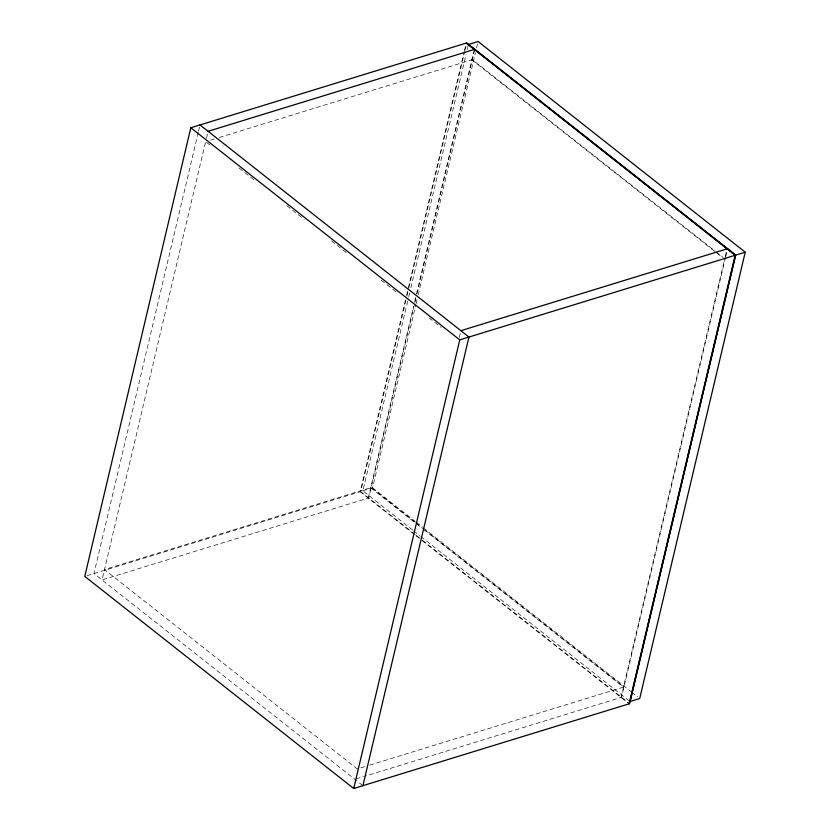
<?xml version="1.0" encoding="UTF-8"?>
<svg xmlns="http://www.w3.org/2000/svg" width="830" height="830" viewBox="0 0 830 830"><rect width="100%" height="100%" fill="white"/><g stroke="black" fill="none" stroke-linecap="round" stroke-linejoin="round"><path stroke-width="0.62" stroke-dasharray="4.15 3.11" d="M198.235 132.499L93.966 573.561L362.907 785.668M198.526 131.233L200.02 124.936M205.404 142.646L102.038 579.921L368.748 497.927L414.627 303.863M206.452 138.205L208.081 131.296M405.455 300.17L360.168 491.723L414.938 534.914M406.638 295.138L464.136 51.917M464.437 50.661L466.221 43.098M87.067 575.678L360.677 491.568L406.555 297.493M406.856 296.237L408.64 288.674M408.941 287.419L464.644 51.761M464.945 50.506L466.73 42.942M412.645 530.059L362.876 490.81L408.474 297.908M408.775 296.642L409.667 292.865M410.86 287.813L465.993 54.573M467.186 49.53L468.379 44.488M368.24 498.083L413.516 306.54M414.71 301.498L416.204 295.2M416.494 293.934L474.293 49.458M414.927 302.597L416.712 295.034M417.013 293.779L474.802 49.302M362.876 490.81L372.577 487.822L415.799 305.004M416.089 303.749L417.884 296.186M418.175 294.92L475.403 52.85M476.596 47.808L477.489 44.021M459.249 337.592L460.339 332.986M621.037 697.47L725.005 257.674M725.306 256.408L727.09 248.844M725.513 257.518L621.546 697.314L364.744 776.268M725.7 256.74L727.599 248.689M210.592 140.135L214.306 138.994M219.255 137.469L472.353 59.656L715.004 251.034M364.712 766.671L357.284 768.954L104.487 569.567L371.197 487.573L414.855 522.008M369.661 765.146L623.994 686.96L422.978 528.409M356.07 778.924L363.499 776.641M716.01 251.843L723.117 257.445M471.845 59.812L722.608 257.601M206.649 142.459L210.716 145.655M239.144 168.075L254.374 180.089M286.858 205.716L304.122 219.328M331.533 240.949L347.78 253.762M381.281 280.187L397.518 293M428.996 317.817L441.176 327.425M372.577 487.822L415.239 521.468M416.255 522.267L422.356 527.081M423.373 527.88L630.582 691.307M631.599 692.116L637.689 696.92M415.872 522.807L421.962 527.61M370.688 487.729L415.353 522.962M416.37 523.761L422.46 528.565M423.476 529.374L623.486 687.115M413.662 530.858L419.752 535.672M420.769 536.471L628.995 700.707M360.677 491.568L415.457 534.759M416.463 535.558L421.547 539.562M422.563 540.361L629.617 703.674M415.955 535.724L421.028 539.718M422.045 540.527L629.109 703.83"/><path stroke-width="1.25" d="M190.817 127.768L84.774 576.383L353.705 788.5L629.617 703.674L735.671 255.059L466.73 42.942L190.817 127.768L459.758 339.875L745.226 252.196L639.723 698.518L630.012 701.506L735.525 255.184L689.813 219.13M353.705 788.5L459.758 339.875M362.907 785.668L468.95 337.053L200.02 124.936M629.109 703.83L735.152 255.215L466.221 43.098M208.081 131.296L474.802 49.302M460.889 330.682L727.599 248.689M745.226 252.196L478.09 41.5L468.379 44.488L542.529 102.972M544.563 104.57L687.779 217.533"/></g></svg>
